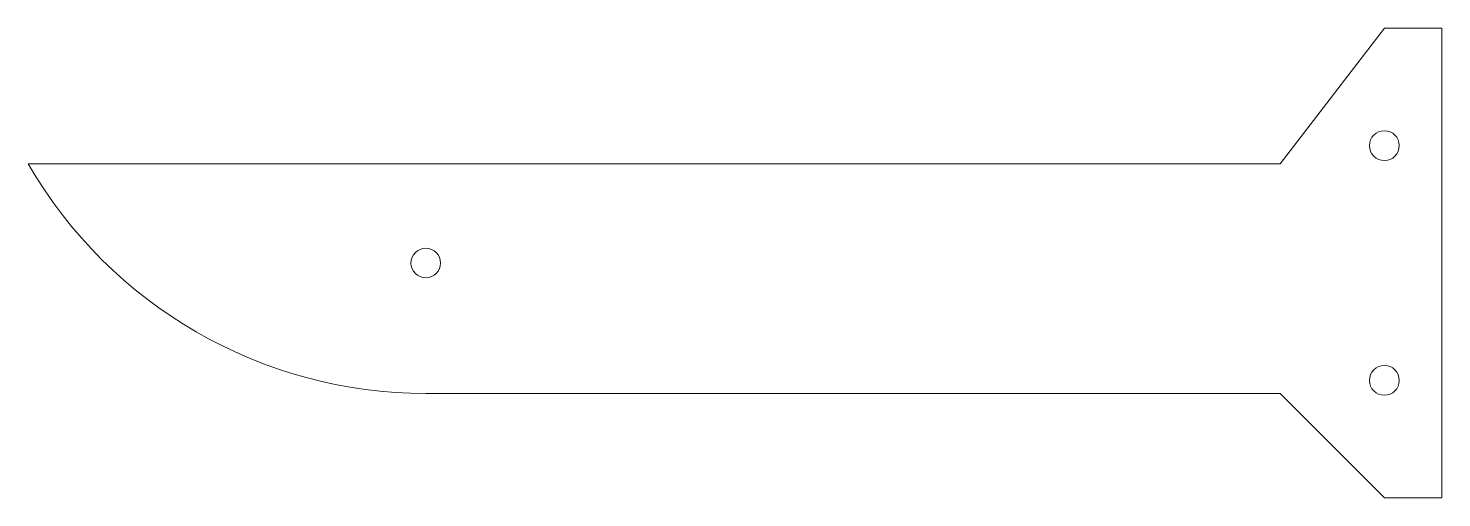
# Model space of a CAD drawing. Header units: millimetres. Extents: x 0 to 136, y -35 to 10.
import ezdxf

# ---------------------------------------------------------------- set-up
doc = ezdxf.new("R2010")
doc.units = ezdxf.units.MM

msp = doc.modelspace()

# ---------------------------------------------------------------- linework, layer by layer
at = {"color": 7, "linetype": 'Continuous', "lineweight": 15}
for p, q in [((130, 10), (120, -3)), ((135.5, 10), (130, 10)), ((135.5, -35), (135.5, 10)), ((120, -3), (0, -3)), ((38.11, -25), (120, -25)), ((120, -25), (130, -35)), ((130, -35), (135.5, -35))]:
    msp.add_line(p, q, dxfattribs=at)
for centre, radius in [((130, -1.25), 1.43), ((38.11, -12.5), 1.42), ((130, -23.75), 1.43)]:
    msp.add_circle(centre, radius, dxfattribs=at)
msp.add_arc((38.11, 19), 44, 210, 270, dxfattribs=at)

doc.saveas('drawing.dxf')
